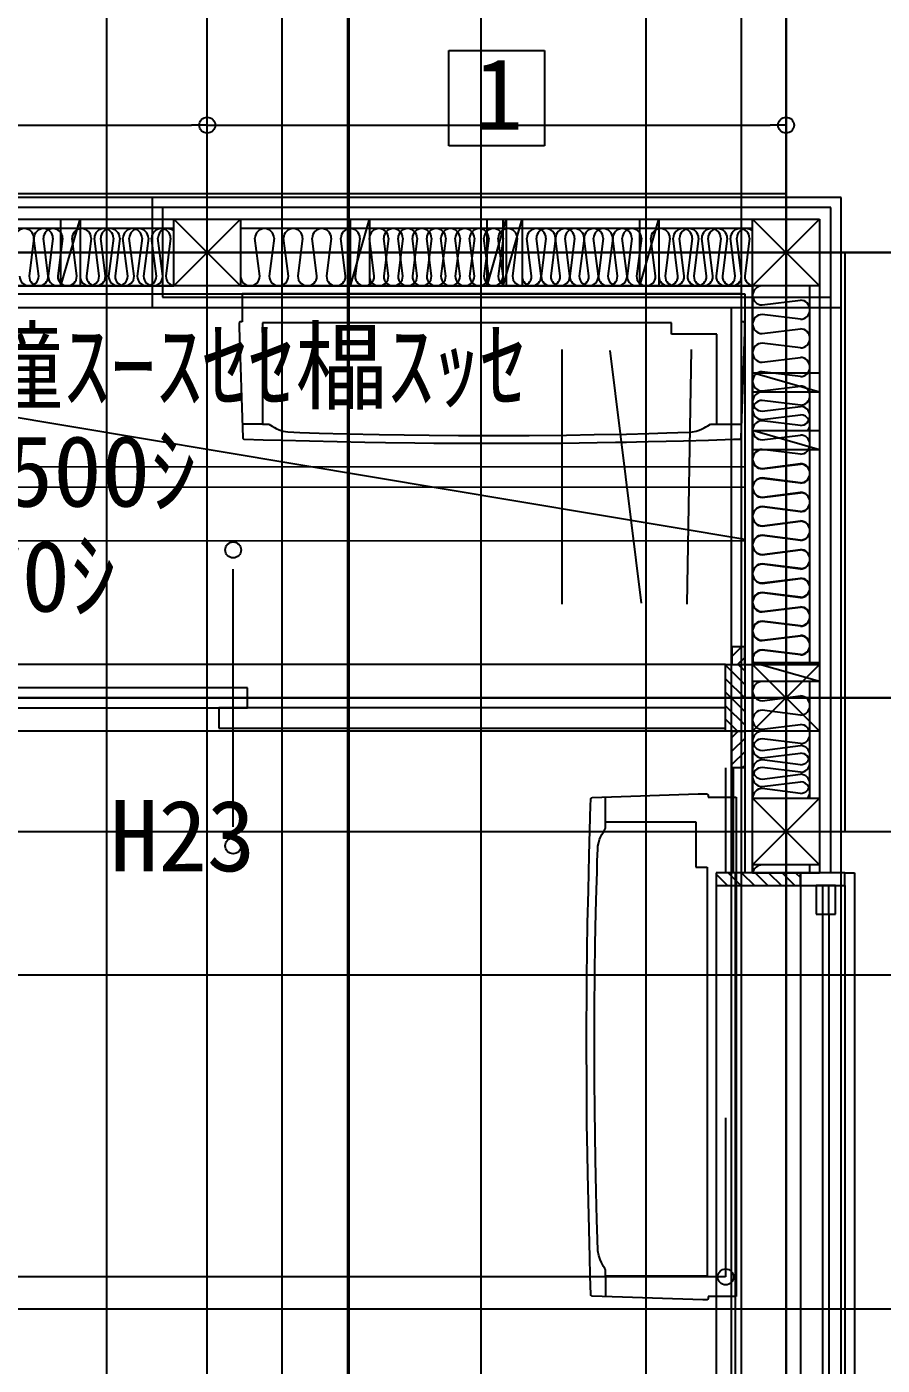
# Model space of a CAD drawing. Header units: metres. Extents: x 10908 to 27249, y 7268 to 22901.
# Drawn here: x 21531 to 22876, y 19181 to 21285 of the extents above; entities that cross this region are included whole.
import ezdxf

# ---------------------------------------------------------------- set-up
doc = ezdxf.new("R2010")
doc.units = ezdxf.units.M

msp = doc.modelspace()

# ---------------------------------------------------------------- linework, layer by layer
at = {"layer": '繝上Φ繧ｬ繝ｼ繝代う繝_2F'}
for p, q in [((20355.4, 20865), (22659.7, 20479.6)), ((22372.2, 20777.3), (22372.4, 20377.3)), ((22447.9, 20775.9), (22496.8, 20378.9)), ((22575.7, 20777.4), (22568.9, 20377.4)), ((20299.7, 20592.4), (22659.7, 20593.5)), ((20299.7, 20560.4), (22659.7, 20561.5)), ((20299.7, 20476.4), (22659.7, 20477.5))]:
    msp.add_line(p, q, dxfattribs=at)
at = {"layer": '繝繝ｼ繧ｿ 001_1F'}
for p, q in [((22036, 7507.5), (22036, 22072.5)), ((22724.7, 7507.5), (22724.7, 22072.5)), ((20259.7, 21130), (21789.7, 21130)), ((20259.7, 21130), (21789.7, 21130)), ((21814.7, 21130), (21789.7, 21130)), ((21814.7, 21130), (21789.7, 21130)), ((21814.7, 20880), (21814.7, 21130)), ((21814.7, 21130), (21814.7, 21130)), ((21814.7, 21130), (21839.7, 21130)), ((21814.7, 21130), (21839.7, 21130)), ((21814.7, 20880), (21814.7, 21130)), ((21814.7, 21130), (21814.7, 21130)), ((21839.7, 21130), (22699.7, 21130)), ((21839.7, 21130), (22699.7, 21130)), ((22724.7, 21130), (22699.7, 21130)), ((22724.7, 21130), (22699.7, 21130)), ((22724.7, 20880), (22724.7, 21130)), ((22724.7, 21130), (22724.7, 21130)), ((22724.7, 20880), (22724.7, 21130)), ((22724.7, 21130), (22724.7, 21130)), ((26367.5, 20930), (11375, 20930)), ((21814.7, 20880), (21814.7, 20880)), ((21814.7, 20880), (21814.7, 20880)), ((21814.7, 20880), (21814.7, 20880)), ((21814.7, 20880), (21814.7, 20880)), ((22724.7, 20880), (22724.7, 20880)), ((22724.7, 20880), (22724.7, 20880))]:
    msp.add_line(p, q, dxfattribs=at)
for centre in [(21814.7, 21130), (21814.7, 21130), (21814.7, 21130), (21814.7, 21130), (22724.7, 21130), (22724.7, 21130)]:
    msp.add_circle(centre, 12.5, dxfattribs=at)
at = {"layer": '繝繝ｼ繧ｿ 001_2F'}
for p, q in [((22724.7, 22901.4), (22724.7, 10436.9)), ((20259.7, 21130), (21789.7, 21130)), ((21814.7, 21130), (21789.7, 21130)), ((21814.7, 21130), (21839.7, 21130)), ((21814.7, 20880), (21814.7, 21130)), ((21814.7, 21130), (21814.7, 21130)), ((21839.7, 21130), (22699.7, 21130)), ((22724.7, 21130), (22699.7, 21130)), ((22724.7, 20880), (22724.7, 21130)), ((22724.7, 21130), (22724.7, 21130)), ((26367.5, 20930), (11375, 20930)), ((21814.7, 20880), (21814.7, 20880)), ((21814.7, 20880), (21814.7, 20880)), ((22724.7, 20880), (22724.7, 20880)), ((26390, 20230), (11375, 20230))]:
    msp.add_line(p, q, dxfattribs=at)
for centre in [(21814.7, 21130), (21814.7, 21130), (22724.7, 21130)]:
    msp.add_circle(centre, 12.5, dxfattribs=at)
at = {"layer": '繝繝ｼ繧ｿ 001_R'}
for p, q in [((22724.7, 22067.5), (22724.7, 15697.5)), ((25588.6, 20930), (13902, 20930)), ((15924.7, 20930), (22724.7, 20930)), ((22724.7, 20930), (22724.7, 17085.6))]:
    msp.add_line(p, q, dxfattribs=at)
at = {"layer": '繧ｫ繧ｿ繝ｭ繧ｰ驛ｨ蜩(髮ｻ蛹冶｣ｽ蜩)_2F'}
for p, q in [((22417.5, 20061.6), (22417.8, 20069.7)), ((22417.8, 20069.7), (22417.9, 20071.5)), ((22417.9, 20071.8), (22418, 20072)), ((22417.9, 20071.5), (22417.9, 20071.8)), ((22418, 20072), (22418.1, 20072.2)), ((22418.1, 20072.2), (22418.2, 20072.5)), ((22418.2, 20072.5), (22418.5, 20072.8)), ((22418.5, 20072.8), (22418.8, 20073)), ((22418.8, 20073), (22419.1, 20073.1)), ((22419.1, 20073.1), (22419.5, 20073.2)), ((22419.5, 20073.2), (22419.8, 20073.3)), ((22419.8, 20073.3), (22586.6, 20079)), ((22441.1, 20035.2), (22441.1, 20074)), ((22586.6, 20079), (22587.6, 20079.1)), ((22587.6, 20079.1), (22600, 20079.1)), ((22600, 20079.1), (22600.3, 20079)), ((22600.3, 20079), (22600.7, 20079)), ((22600.7, 20079), (22600.9, 20078.9)), ((22600.9, 20078.9), (22601.3, 20078.6)), ((22601.3, 20078.6), (22601.6, 20078.4)), ((22601.6, 20078.4), (22601.9, 20078)), ((22601.9, 20078), (22602.1, 20077.5)), ((22602.1, 20077.5), (22602.1, 20077.1)), ((22602.1, 20077.1), (22602.1, 20074.1)), ((22602.1, 20074.1), (22646.1, 20074.1)), ((22646.1, 20074.1), (22646.1, 19289.1)), ((22416.3, 20021.9), (22417.5, 20061.6)), ((22438.6, 20020.9), (22441.1, 20025.1)), ((22441.1, 20025.1), (22441.1, 20035.2)), ((22441.1, 20035.2), (22582.7, 20035.2)), ((22582.7, 20035.2), (22582.7, 19963.9)), ((22415.3, 19982.9), (22416.3, 20021.9)), ((22430.2, 20003), (22431.6, 20007.5)), ((22431.6, 20007.5), (22433.2, 20011.3)), ((22433.2, 20011.3), (22435.3, 20015.2)), ((22435.3, 20015.2), (22437, 20018.2)), ((22437, 20018.2), (22438.6, 20020.9)), ((22414.6, 19955.7), (22415.3, 19982.9)), ((22428, 19973.9), (22428.6, 19992.2)), ((22428.6, 19992.2), (22429, 19996.8)), ((22429, 19996.8), (22430.2, 20003)), ((22427.5, 19956.6), (22428, 19973.9)), ((22582.7, 19963.9), (22600.6, 19963.9)), ((22600.6, 19963.9), (22600.6, 19321.1)), ((22413.9, 19927.5), (22414.6, 19955.7)), ((22426.7, 19928.2), (22427.5, 19956.6)), ((22413.5, 19908.8), (22413.9, 19927.5)), ((22425.8, 19893.4), (22426.7, 19928.2)), ((22413.2, 19893.3), (22413.5, 19908.8)), ((22412.8, 19876.1), (22413.2, 19893.3)), ((22424.8, 19842.4), (22425.8, 19893.4)), ((22411.6, 19790.1), (22412.8, 19876.1)), ((22424.1, 19798.6), (22424.8, 19842.4)), ((22423.6, 19740), (22424.1, 19798.6)), ((22411.4, 19758.6), (22411.6, 19790.1)), ((22411.2, 19716.6), (22411.4, 19758.6)), ((22423.5, 19687), (22423.6, 19740)), ((22411.5, 19590.3), (22411.2, 19716.6)), ((22423.5, 19628.9), (22423.5, 19687)), ((22423.9, 19582.7), (22423.5, 19628.9)), ((22411.7, 19560.4), (22411.5, 19590.3)), ((22425, 19504.5), (22423.9, 19582.7)), ((22412.3, 19514.1), (22411.7, 19560.4)), ((22412.9, 19482.1), (22412.3, 19514.1)), ((22426.1, 19453.5), (22425, 19504.5)), ((22416.1, 19351.1), (22412.9, 19482.1)), ((22427.4, 19410), (22426.1, 19453.5)), ((22428.3, 19379.4), (22427.4, 19410)), ((22429, 19361), (22428.3, 19379.4)), ((22430.3, 19353.5), (22429, 19361)), ((22432.2, 19347.3), (22430.3, 19353.5)), ((22416.9, 19322), (22416.1, 19351.1)), ((22434.4, 19342.7), (22432.2, 19347.3)), ((22436, 19339.7), (22434.4, 19342.7)), ((22437.9, 19336.3), (22436, 19339.7)), ((22439.7, 19333.4), (22437.9, 19336.3)), ((22441.1, 19331.1), (22439.7, 19333.4)), ((22441.1, 19321.1), (22441.1, 19331.1)), ((22417.8, 19292), (22416.9, 19322)), ((22441.1, 19321.1), (22441.1, 19289.2)), ((22600.6, 19321.1), (22441.1, 19321.1)), ((22417.9, 19291.4), (22417.8, 19292)), ((22418, 19291), (22417.9, 19291.4)), ((22418.2, 19290.7), (22418, 19291)), ((22418.4, 19290.4), (22418.2, 19290.7)), ((22418.5, 19290.4), (22418.4, 19290.4)), ((22419, 19290.1), (22418.5, 19290.4)), ((22419.2, 19290), (22419, 19290.1)), ((22419.5, 19289.9), (22419.2, 19290)), ((22419.7, 19289.9), (22419.5, 19289.9)), ((22593.8, 19284.1), (22419.7, 19289.9)), ((22602.2, 19289.1), (22602.1, 19286.2)), ((22646.1, 19289.1), (22602.2, 19289.1)), ((22598, 19284.1), (22593.8, 19284.1)), ((22600.4, 19284.1), (22598, 19284.1)), ((22601, 19284.2), (22600.4, 19284.1)), ((22601.4, 19284.5), (22601, 19284.2)), ((22601.6, 19284.7), (22601.4, 19284.5)), ((22601.8, 19285), (22601.6, 19284.7)), ((22602.1, 19285.5), (22601.8, 19285)), ((22602.1, 19286.2), (22602.1, 19285.8)), ((22602.1, 19285.8), (22602.1, 19285.5))]:
    msp.add_line(p, q, dxfattribs=at)
at = {"layer": '繧ｫ繧ｿ繝ｭ繧ｰ驛ｨ蜩(髮ｻ蛹冶｣ｽ蜩)_R'}
for p, q in [((21869.7, 20865), (21869.7, 20821.1)), ((22654.7, 20865), (21869.7, 20865)), ((22654.7, 20821), (22654.7, 20865)), ((21864.9, 20819.9), (21864.7, 20819.3)), ((21864.7, 20819.3), (21864.7, 20816.9)), ((21864.7, 20816.9), (21864.7, 20812.7)), ((21864.7, 20812.7), (21870.5, 20638.6)), ((21865.2, 20820.3), (21864.9, 20819.9)), ((21865.4, 20820.5), (21865.2, 20820.3)), ((21865.7, 20820.7), (21865.4, 20820.5)), ((21866.1, 20821), (21865.7, 20820.7)), ((21866.4, 20821), (21866.1, 20821)), ((21866.8, 20821), (21866.4, 20821)), ((21869.7, 20821.1), (21866.8, 20821)), ((21901.7, 20819.4), (21901.7, 20660)), ((22544.6, 20819.4), (21901.7, 20819.4)), ((22544.6, 20801.5), (22544.6, 20819.4)), ((22653.9, 20638.7), (22659.7, 20805.5)), ((22657.7, 20821), (22654.7, 20821)), ((22658.2, 20821), (22657.7, 20821)), ((22658.7, 20820.7), (22658.2, 20821)), ((22659, 20820.5), (22658.7, 20820.7)), ((22659.3, 20820.2), (22659, 20820.5)), ((22659.5, 20819.8), (22659.3, 20820.2)), ((22659.6, 20819.6), (22659.5, 20819.8)), ((22659.7, 20819.2), (22659.6, 20819.6)), ((22659.7, 20818.9), (22659.7, 20819.2)), ((22659.7, 20806.5), (22659.7, 20818.9)), ((22659.7, 20805.5), (22659.7, 20806.5)), ((22615.9, 20801.5), (22544.6, 20801.5)), ((22615.9, 20660), (22615.9, 20801.5)), ((21901.7, 20660), (21869.8, 20660)), ((21901.7, 20660), (21911.7, 20660)), ((21911.7, 20660), (21914, 20658.6)), ((21914, 20658.6), (21916.9, 20656.8)), ((21916.9, 20656.8), (21920.3, 20654.9)), ((22595.8, 20654.2), (22598.8, 20655.9)), ((22598.8, 20655.9), (22601.5, 20657.5)), ((22601.5, 20657.5), (22605.7, 20660)), ((22605.7, 20660), (22615.9, 20660)), ((22615.9, 20660), (22654.6, 20660)), ((21870.5, 20638.6), (21870.5, 20638.4)), ((21870.5, 20638.4), (21870.6, 20638.1)), ((21870.6, 20638.1), (21870.7, 20637.9)), ((21870.7, 20637.9), (21871, 20637.4)), ((21871, 20637.4), (21871.1, 20637.3)), ((21871.1, 20637.3), (21871.3, 20637.1)), ((21871.3, 20637.1), (21871.7, 20636.9)), ((21871.7, 20636.9), (21872.1, 20636.8)), ((21872.1, 20636.8), (21872.7, 20636.7)), ((21872.7, 20636.7), (21902.6, 20635.8)), ((21902.6, 20635.8), (21931.8, 20635)), ((21920.3, 20654.9), (21923.3, 20653.3)), ((21923.3, 20653.3), (21927.9, 20651.1)), ((21927.9, 20651.1), (21934.1, 20649.2)), ((21931.8, 20635), (22062.7, 20631.8)), ((21934.1, 20649.2), (21941.6, 20647.9)), ((21941.6, 20647.9), (21960.1, 20647.2)), ((21960.1, 20647.2), (21990.7, 20646.2)), ((21990.7, 20646.2), (22034.2, 20645)), ((22034.2, 20645), (22085.1, 20643.9)), ((22085.1, 20643.9), (22163.4, 20642.8)), ((22163.4, 20642.8), (22209.6, 20642.4)), ((22209.6, 20642.4), (22267.6, 20642.4)), ((22267.6, 20642.4), (22320.7, 20642.5)), ((22320.7, 20642.5), (22379.3, 20643)), ((22379.3, 20643), (22423, 20643.7)), ((22423, 20643.7), (22474.1, 20644.7)), ((22474.1, 20644.7), (22508.9, 20645.6)), ((22508.9, 20645.6), (22537.3, 20646.4)), ((22537.3, 20646.4), (22554.6, 20646.9)), ((22554.6, 20646.9), (22572.9, 20647.5)), ((22563.5, 20634.2), (22602.6, 20635.2)), ((22572.9, 20647.5), (22577.4, 20647.9)), ((22577.4, 20647.9), (22583.6, 20649.1)), ((22583.6, 20649.1), (22588.1, 20650.5)), ((22588.1, 20650.5), (22591.9, 20652.1)), ((22591.9, 20652.1), (22595.8, 20654.2)), ((22602.6, 20635.2), (22642.3, 20636.4)), ((22642.3, 20636.4), (22650.3, 20636.7)), ((22650.3, 20636.7), (22652.1, 20636.7)), ((22652.1, 20636.7), (22652.4, 20636.8)), ((22652.4, 20636.8), (22652.6, 20636.9)), ((22652.6, 20636.9), (22652.8, 20637)), ((22652.8, 20637), (22653.1, 20637.1)), ((22653.1, 20637.1), (22653.4, 20637.4)), ((22653.4, 20637.4), (22653.6, 20637.7)), ((22653.6, 20637.7), (22653.8, 20638)), ((22653.8, 20638), (22653.9, 20638.4)), ((22653.9, 20638.4), (22653.9, 20638.7)), ((22062.7, 20631.8), (22094.8, 20631.2)), ((22094.8, 20631.2), (22141, 20630.6)), ((22141, 20630.6), (22170.9, 20630.4)), ((22170.9, 20630.4), (22297.2, 20630.1)), ((22297.2, 20630.1), (22339.2, 20630.3)), ((22339.2, 20630.3), (22370.7, 20630.5)), ((22370.7, 20630.5), (22456.8, 20631.7)), ((22456.8, 20631.7), (22474, 20632.1)), ((22474, 20632.1), (22489.4, 20632.4)), ((22489.4, 20632.4), (22508.1, 20632.8)), ((22508.1, 20632.8), (22536.3, 20633.5)), ((22536.3, 20633.5), (22563.5, 20634.2))]:
    msp.add_line(p, q, dxfattribs=at)
at = {"layer": '蜀螢∽ｻ穂ｸ_2F'}
for p, q in [((20299.7, 20865), (22659.7, 20865)), ((22659.7, 20865), (22659.7, 20310)), ((22629.7, 20120), (22629.7, 19955)), ((22642.2, 19955), (22642.2, 20120))]:
    msp.add_line(p, q, dxfattribs=at)
at = {"layer": '蜀螢∽ｻ穂ｸ_R'}
for p, q in [((20299.7, 20865), (22659.7, 20865)), ((22659.7, 20865), (22659.7, 19955))]:
    msp.add_line(p, q, dxfattribs=at)
at = {"layer": '螟門｣∽ｻ穂ｸ_1F'}
for p, q in [((22811.2, 21016.5), (21728.2, 21016.5)), ((21728.2, 21016.5), (21728.2, 20843.5)), ((22811.2, 20843.5), (22811.2, 21016.5)), ((22795.2, 21000.5), (21744.2, 21000.5)), ((21744.2, 21000.5), (21744.2, 20859.5)), ((22795.2, 20859.5), (22795.2, 21000.5)), ((21744.2, 20859.5), (22795.2, 20859.5)), ((21728.2, 20843.5), (22811.2, 20843.5))]:
    msp.add_line(p, q, dxfattribs=at)
at = {"layer": '螟門｣∽ｻ穂ｸ_2F'}
for p, q in [((22811.2, 21016.5), (19189.7, 21016.5)), ((22811.2, 19955), (22811.2, 21016.5)), ((22795.2, 21000.5), (19189.7, 21000.5)), ((22795.2, 19955), (22795.2, 21000.5))]:
    msp.add_line(p, q, dxfattribs=at)
at = {"layer": '螟門｣∽ｻ穂ｸ_R'}
for p, q in [((22811.2, 21016.5), (20148.2, 21016.5)), ((22811.2, 19955), (22811.2, 21016.5)), ((22795.2, 21000.5), (20164.2, 21000.5)), ((22795.2, 19955), (22795.2, 21000.5))]:
    msp.add_line(p, q, dxfattribs=at)
at = {"layer": '螢_1F'}
for p, q in [((21728.2, 21016.5), (20321.2, 21016.5)), ((21867.2, 20982.5), (22672.2, 20982.5)), ((22254.7, 20877.5), (22254.7, 20982.5)), ((22254.7, 20982.5), (22284.7, 20982.5)), ((22254.7, 20877.5), (22284.7, 20982.5)), ((22284.7, 20982.5), (22284.7, 20877.5)), ((22672.2, 20877.5), (21867.2, 20877.5)), ((22284.7, 20877.5), (22254.7, 20877.5)), ((20321.2, 20843.5), (21728.2, 20843.5)), ((22638.2, 20843.5), (22638.2, 17916.5)), ((22811.2, 17083.9), (22811.2, 20843.5))]:
    msp.add_line(p, q, dxfattribs=at)
at = {"layer": '螢_2F'}
for p, q in [((20287.2, 20982.5), (21762.2, 20982.5)), ((21867.2, 20982.5), (22672.2, 20982.5)), ((22279.7, 20877.5), (22279.7, 20982.5)), ((22279.7, 20982.5), (22309.7, 20982.5)), ((22279.7, 20877.5), (22309.7, 20982.5)), ((22309.7, 20982.5), (22309.7, 20877.5)), ((21762.2, 20877.5), (20287.2, 20877.5)), ((22672.2, 20877.5), (21867.2, 20877.5)), ((22309.7, 20877.5), (22279.7, 20877.5)), ((22672.2, 20282.5), (22672.2, 20877.5)), ((22777.2, 20877.5), (22777.2, 20282.5)), ((22672.2, 20620), (22672.2, 20650)), ((22672.2, 20650), (22777.2, 20650)), ((22777.2, 20620), (22672.2, 20650)), ((22777.2, 20650), (22777.2, 20620)), ((22777.2, 20620), (22672.2, 20620)), ((22659.7, 20282.5), (22659.7, 20177.5)), ((22659.7, 20282.5), (22672.2, 20282.5)), ((22672.2, 20177.5), (22659.7, 20177.5)), ((22672.2, 20072.5), (22672.2, 20177.5)), ((22777.2, 20177.5), (22777.2, 20072.5)), ((22672.2, 19955), (22672.2, 19967.5)), ((22777.2, 19967.5), (22777.2, 19955)), ((22672.2, 19955), (22777.2, 19955))]:
    msp.add_line(p, q, dxfattribs=at)
at = {"layer": '螢_R'}
for p, q in [((20287.2, 20982.5), (21762.2, 20982.5)), ((21584.7, 20877.5), (21584.7, 20982.5)), ((21584.7, 20982.5), (21614.7, 20982.5)), ((21584.7, 20877.5), (21614.7, 20982.5)), ((21614.7, 20982.5), (21614.7, 20877.5)), ((21867.2, 20982.5), (22672.2, 20982.5)), ((22039.7, 20877.5), (22039.7, 20982.5)), ((22039.7, 20982.5), (22069.7, 20982.5)), ((22039.7, 20877.5), (22069.7, 20982.5)), ((22069.7, 20982.5), (22069.7, 20877.5)), ((22494.7, 20877.5), (22494.7, 20982.5)), ((22494.7, 20982.5), (22524.7, 20982.5)), ((22494.7, 20877.5), (22524.7, 20982.5)), ((22524.7, 20982.5), (22524.7, 20877.5)), ((21762.2, 20877.5), (20287.2, 20877.5)), ((21614.7, 20877.5), (21584.7, 20877.5)), ((22672.2, 20877.5), (21867.2, 20877.5)), ((22069.7, 20877.5), (22039.7, 20877.5)), ((22524.7, 20877.5), (22494.7, 20877.5)), ((22672.2, 20072.5), (22672.2, 20877.5)), ((22777.2, 20877.5), (22777.2, 20072.5)), ((22672.2, 20710.6), (22672.2, 20740.6)), ((22672.2, 20740.6), (22777.2, 20740.6)), ((22777.2, 20710.6), (22672.2, 20740.6)), ((22777.2, 20740.6), (22777.2, 20710.6)), ((22777.2, 20710.6), (22672.2, 20710.6)), ((22672.2, 20255.6), (22672.2, 20285.6)), ((22672.2, 20285.6), (22777.2, 20285.6)), ((22777.2, 20255.6), (22672.2, 20285.6)), ((22777.2, 20285.6), (22777.2, 20255.6)), ((22777.2, 20255.6), (22672.2, 20255.6)), ((22672.2, 19955), (22672.2, 19967.5)), ((22777.2, 19967.5), (22777.2, 19955)), ((22672.2, 19955), (22777.2, 19955))]:
    msp.add_line(p, q, dxfattribs=at)
at = {"layer": '蟒ｺ蜈ｷ(譛ｨ陬ｽ謌ｸ)_2F'}
for p, q in [((21855.5, 20027.5), (21855.5, 20432.5)), ((22639.7, 20310), (22639.7, 20282.5)), ((22659.7, 20310), (22639.7, 20310)), ((22654.8, 20310), (22639.7, 20294.9)), ((22659.7, 20282.5), (22659.7, 20310)), ((22629.7, 20282.5), (20329.7, 20282.5)), ((22629.7, 20177.5), (22629.7, 20282.5)), ((22629.7, 20282.5), (22659.7, 20282.5)), ((22629.7, 20281.2), (22659.7, 20251.2)), ((22639.7, 20282.5), (22659.7, 20282.5)), ((22659.7, 20293.6), (22648.6, 20282.5)), ((22649.6, 20282.5), (22659.7, 20272.4)), ((22659.7, 20282.5), (22659.7, 20177.5)), ((22629.7, 20260), (22659.7, 20230)), ((21878, 20245.8), (21081.4, 20245.8)), ((21878, 20214.2), (21878, 20245.8)), ((22629.7, 20238.8), (22659.7, 20208.8)), ((21081.4, 20214.2), (21878, 20214.2)), ((22629.7, 20214.2), (21833, 20214.2)), ((21833, 20214.2), (21833, 20182.5)), ((22629.7, 20217.6), (22659.7, 20187.6)), ((22629.7, 20182.5), (22629.7, 20214.2)), ((22629.7, 20196.4), (22648.6, 20177.5)), ((22629.7, 20177.5), (20329.7, 20177.5)), ((21833, 20182.5), (22629.7, 20182.5)), ((22659.7, 20177.5), (22629.7, 20177.5)), ((22639.7, 20120), (22639.7, 20177.5)), ((22639.7, 20177.5), (22659.7, 20177.5)), ((22649.6, 20177.5), (22639.7, 20167.6)), ((22659.7, 20177.5), (22659.7, 20120)), ((22659.7, 20166.4), (22639.7, 20146.4)), ((22659.7, 20145.2), (22639.7, 20125.2)), ((22659.7, 20120), (22639.7, 20120)), ((22659.7, 20123.9), (22655.8, 20120)), ((22629.7, 19570), (22629.7, 19320)), ((22629.7, 19570), (22629.7, 19570)), ((22604.7, 19320), (20354.7, 19320)), ((22629.7, 19320), (22604.7, 19320))]:
    msp.add_line(p, q, dxfattribs=at)
for centre in [(21855.5, 20462.5), (21855.5, 19997.5), (22629.7, 19320)]:
    msp.add_circle(centre, 12.5, dxfattribs=at)
at = {"layer": '蟒ｺ蜈ｷ(驥大ｱ樒ｪ)_2F'}
for p, q in [((22747.2, 19955), (22614.7, 19955)), ((22614.7, 19955), (22614.7, 19935)), ((22614.7, 19952.8), (22632.5, 19935)), ((22633.7, 19955), (22653.7, 19935)), ((22654.9, 19955), (22674.9, 19935)), ((22676.1, 19955), (22696.1, 19935)), ((22697.3, 19955), (22717.3, 19935)), ((22718.6, 19955), (22738.6, 19935)), ((22739.8, 19955), (22747.2, 19947.6)), ((22747.2, 19955), (22747.2, 19935)), ((22817.2, 19955), (22747.2, 19955)), ((22747.2, 19935), (22747.2, 19955)), ((22817.2, 19935), (22817.2, 19955)), ((22817.2, 19955), (22832.2, 19955)), ((22832.2, 19955), (22832.2, 18265)), ((22614.7, 19935), (22747.2, 19935)), ((22614.7, 19935), (22614.7, 18285)), ((22747.2, 19935), (22817.2, 19935)), ((22747.2, 19935), (22747.2, 18285)), ((22782.2, 19935), (22782.2, 19890)), ((22802.2, 19935), (22782.2, 19935)), ((22802.2, 19890), (22802.2, 19935)), ((22817.2, 19935), (22817.2, 18285)), ((22782.2, 19890), (22802.2, 19890)), ((22792.2, 19890), (22792.2, 19132.5))]:
    msp.add_line(p, q, dxfattribs=at)
at = {"layer": '蟒ｺ蜈ｷ(驥大ｱ樒ｪ)_R'}
for p, q in [((22747.2, 19955), (22644.7, 19955)), ((22644.7, 19955), (22644.7, 19935)), ((22644.7, 19944), (22653.7, 19935)), ((22654.9, 19955), (22674.9, 19935)), ((22676.1, 19955), (22696.1, 19935)), ((22697.3, 19955), (22717.3, 19935)), ((22718.6, 19955), (22738.6, 19935)), ((22739.8, 19955), (22747.2, 19947.6)), ((22747.2, 19955), (22747.2, 19935)), ((22817.2, 19955), (22747.2, 19955)), ((22747.2, 19935), (22747.2, 19955)), ((22817.2, 19935), (22817.2, 19955)), ((22817.2, 19955), (22832.2, 19955)), ((22832.2, 19955), (22832.2, 18265)), ((22644.7, 19935), (22747.2, 19935)), ((22644.7, 19935), (22644.7, 18285)), ((22747.2, 19935), (22817.2, 19935)), ((22747.2, 19935), (22747.2, 18285)), ((22772.2, 19935), (22772.2, 19890)), ((22792.2, 19935), (22772.2, 19935)), ((22792.2, 19890), (22792.2, 19935)), ((22817.2, 19935), (22817.2, 18285)), ((22772.2, 19890), (22792.2, 19890)), ((22782.2, 19890), (22782.2, 18330))]:
    msp.add_line(p, q, dxfattribs=at)
at = {"layer": '譁ｭ辭ｱ譚_2F'}
for p, q in [((21762.2, 20967.5), (21399.7, 20967.5)), ((21542.2, 20952.5), (21534.7, 20892.5)), ((21564.7, 20892.5), (21557.2, 20952.5)), ((21587.2, 20952.5), (21579.7, 20892.5)), ((21609.7, 20892.5), (21602.2, 20952.5)), ((21632.2, 20952.5), (21624.7, 20892.5)), ((21654.7, 20892.5), (21647.2, 20952.5)), ((21677.2, 20952.5), (21669.7, 20892.5)), ((21699.7, 20892.5), (21692.2, 20952.5)), ((21722.2, 20952.5), (21714.7, 20892.5)), ((21744.7, 20892.5), (21737.2, 20952.5)), ((21762.2, 20877.5), (21762.2, 20967.5)), ((22279.7, 20967.5), (21867.2, 20967.5)), ((21867.2, 20967.5), (21867.2, 20877.5)), ((21897.2, 20892.5), (21889.7, 20952.5)), ((21919.7, 20952.5), (21912.2, 20892.5)), ((21942.2, 20892.5), (21934.7, 20952.5)), ((21964.7, 20952.5), (21957.2, 20892.5)), ((21987.2, 20892.5), (21979.7, 20952.5)), ((22009.7, 20952.5), (22002.2, 20892.5)), ((22032.2, 20892.5), (22024.7, 20952.5)), ((22054.7, 20952.5), (22047.2, 20892.5)), ((22077.2, 20892.5), (22069.7, 20952.5)), ((22099.7, 20952.5), (22092.2, 20892.5)), ((22122.2, 20892.5), (22114.7, 20952.5)), ((22144.7, 20952.5), (22137.2, 20892.5)), ((22167.2, 20892.5), (22159.7, 20952.5)), ((22189.7, 20952.5), (22182.2, 20892.5)), ((22212.2, 20892.5), (22204.7, 20952.5)), ((22234.7, 20952.5), (22227.2, 20892.5)), ((22257.2, 20892.5), (22249.7, 20952.5)), ((22279.7, 20952.5), (22272.2, 20892.5)), ((22279.7, 20877.5), (22279.7, 20967.5)), ((22672.2, 20967.5), (22309.7, 20967.5)), ((22309.7, 20967.5), (22309.7, 20877.5)), ((22339.7, 20892.5), (22332.2, 20952.5)), ((22362.2, 20952.5), (22354.7, 20892.5)), ((22384.7, 20892.5), (22377.2, 20952.5)), ((22407.2, 20952.5), (22399.7, 20892.5)), ((22429.7, 20892.5), (22422.2, 20952.5)), ((22452.2, 20952.5), (22444.7, 20892.5)), ((22474.7, 20892.5), (22467.2, 20952.5)), ((22497.2, 20952.5), (22489.7, 20892.5)), ((22519.7, 20892.5), (22512.2, 20952.5)), ((22542.2, 20952.5), (22534.7, 20892.5)), ((22564.7, 20892.5), (22557.2, 20952.5)), ((22587.2, 20952.5), (22579.7, 20892.5)), ((22609.7, 20892.5), (22602.2, 20952.5)), ((22632.2, 20952.5), (22624.7, 20892.5)), ((22654.7, 20892.5), (22647.2, 20952.5)), ((22672.2, 20877.5), (22672.2, 20967.5)), ((21399.7, 20877.5), (21762.2, 20877.5)), ((21867.2, 20877.5), (22279.7, 20877.5)), ((22309.7, 20877.5), (22672.2, 20877.5)), ((22672.2, 20877.5), (22672.2, 20650)), ((22762.2, 20877.5), (22672.2, 20877.5)), ((22762.2, 20650), (22762.2, 20877.5)), ((22687.2, 20847.5), (22747.2, 20855)), ((22747.2, 20825), (22687.2, 20832.5)), ((22687.2, 20802.5), (22747.2, 20810)), ((22747.2, 20780), (22687.2, 20787.5)), ((22687.2, 20757.5), (22747.2, 20765)), ((22747.2, 20735), (22687.2, 20742.5)), ((22687.2, 20712.5), (22747.2, 20720)), ((22747.2, 20690), (22687.2, 20697.5)), ((22687.2, 20667.5), (22747.2, 20675)), ((22672.2, 20650), (22762.2, 20650)), ((22672.2, 20620), (22672.2, 20282.5)), ((22762.2, 20620), (22672.2, 20620)), ((22762.2, 20282.5), (22762.2, 20620)), ((22687.2, 20590), (22747.2, 20597.5)), ((22747.2, 20567.5), (22687.2, 20575)), ((22687.2, 20545), (22747.2, 20552.5)), ((22747.2, 20522.5), (22687.2, 20530)), ((22687.2, 20500), (22747.2, 20507.5)), ((22747.2, 20477.5), (22687.2, 20485)), ((22687.2, 20455), (22747.2, 20462.5)), ((22747.2, 20432.5), (22687.2, 20440)), ((22687.2, 20410), (22747.2, 20417.5)), ((22747.2, 20387.5), (22687.2, 20395)), ((22687.2, 20365), (22747.2, 20372.5)), ((22747.2, 20342.5), (22687.2, 20350)), ((22687.2, 20320), (22747.2, 20327.5)), ((22747.2, 20297.5), (22687.2, 20305)), ((22672.2, 20282.5), (22762.2, 20282.5)), ((22672.2, 20177.5), (22672.2, 20072.5)), ((22762.2, 20177.5), (22672.2, 20177.5)), ((22762.2, 20072.5), (22762.2, 20177.5)), ((22687.2, 20147.5), (22747.2, 20155)), ((22747.2, 20125), (22687.2, 20132.5)), ((22687.2, 20102.5), (22747.2, 20110)), ((22672.2, 20072.5), (22762.2, 20072.5)), ((22747.2, 20080), (22687.2, 20087.5)), ((22672.2, 19967.5), (22672.2, 19955)), ((22762.2, 19967.5), (22672.2, 19967.5)), ((22762.2, 19955), (22762.2, 19967.5)), ((22672.2, 19955), (22762.2, 19955))]:
    msp.add_line(p, q, dxfattribs=at)
for centre, start, end in [((21527.2, 20952.5), 0, 180), ((21572.2, 20952.5), 0, 180), ((21617.2, 20952.5), 0, 180), ((21662.2, 20952.5), 0, 180), ((21707.2, 20952.5), 0, 180), ((21752.2, 20952.5), 48.1897, -180), ((21904.7, 20952.5), 0, 180), ((21949.7, 20952.5), 0, 180), ((21994.7, 20952.5), 0, 180), ((22039.7, 20952.5), 0, 180), ((22084.7, 20952.5), 0, 180), ((22129.7, 20952.5), 0, 180), ((22174.7, 20952.5), 0, 180), ((22219.7, 20952.5), 0, 180), ((22264.7, 20952.5), 0, 180), ((22347.2, 20952.5), 0, 180), ((22392.2, 20952.5), 0, 180), ((22437.2, 20952.5), 0, 180), ((22482.2, 20952.5), 0, 180), ((22527.2, 20952.5), 0, 180), ((22572.2, 20952.5), 0, 180), ((22617.2, 20952.5), 0, 180), ((22662.2, 20952.5), 48.1897, -180), ((21549.7, 20892.5), 180, 0), ((21594.7, 20892.5), 180, 0), ((21639.7, 20892.5), 180, 0), ((21684.7, 20892.5), 180, 0), ((21729.7, 20892.5), 180, 0), ((21882.2, 20892.5), 180, 0), ((21927.2, 20892.5), 180, 0), ((21972.2, 20892.5), 180, 0), ((22017.2, 20892.5), 180, 0), ((22062.2, 20892.5), 180, 0), ((22107.2, 20892.5), 180, 0), ((22152.2, 20892.5), 180, 0), ((22197.2, 20892.5), 180, 0), ((22242.2, 20892.5), 180, 0), ((22287.2, 20892.5), 180, -120), ((22324.7, 20892.5), 180, 0), ((22369.7, 20892.5), 180, 0), ((22414.7, 20892.5), 180, 0), ((22459.7, 20892.5), 180, 0), ((22504.7, 20892.5), 180, 0), ((22549.7, 20892.5), 180, 0), ((22594.7, 20892.5), 180, 0), ((22639.7, 20892.5), 180, 0), ((22687.2, 20862.5), 90, -90), ((22747.2, 20840), -90, 90), ((22687.2, 20817.5), 90, -90), ((22747.2, 20795), -90, 90), ((22687.2, 20772.5), 90, -90), ((22747.2, 20750), -90, 90), ((22687.2, 20727.5), 90, -90), ((22747.2, 20705), -90, 90), ((22687.2, 20682.5), 90, -90), ((22747.2, 20660), -41.8103, 90), ((22687.2, 20605), 90, -90), ((22747.2, 20582.5), -90, 90), ((22687.2, 20560), 90, -90), ((22747.2, 20537.5), -90, 90), ((22687.2, 20515), 90, -90), ((22747.2, 20492.5), -90, 90), ((22687.2, 20470), 90, -90), ((22747.2, 20447.5), -90, 90), ((22687.2, 20425), 90, -90), ((22747.2, 20402.5), -90, 90), ((22687.2, 20380), 90, -90), ((22747.2, 20357.5), -90, 90), ((22687.2, 20335), 90, -90), ((22747.2, 20312.5), -90, 90), ((22687.2, 20290), 90, -150), ((22687.2, 20162.5), 90, -90), ((22747.2, 20140), -90, 90), ((22687.2, 20117.5), 90, -90), ((22747.2, 20095), -90, 90), ((22687.2, 20072.5), 90, 180), ((22687.2, 19952.5), 90, 170.4059)]:
    msp.add_arc(centre, 15, start, end, dxfattribs=at)
at = {"layer": '譁ｭ辭ｱ譚_R'}
for p, q in [((21584.7, 20967.5), (21159.7, 20967.5)), ((21549.7, 20892.5), (21542.2, 20952.5)), ((21572.2, 20952.5), (21564.7, 20892.5)), ((21584.7, 20877.5), (21584.7, 20967.5)), ((21762.2, 20967.5), (21614.7, 20967.5)), ((21614.7, 20967.5), (21614.7, 20877.5)), ((21644.7, 20892.5), (21637.2, 20952.5)), ((21667.2, 20952.5), (21659.7, 20892.5)), ((21689.7, 20892.5), (21682.2, 20952.5)), ((21712.2, 20952.5), (21704.7, 20892.5)), ((21734.7, 20892.5), (21727.2, 20952.5)), ((21757.2, 20952.5), (21749.7, 20892.5)), ((21762.2, 20877.5), (21762.2, 20967.5)), ((22039.7, 20967.5), (21867.2, 20967.5)), ((21867.2, 20967.5), (21867.2, 20877.5)), ((21897.2, 20892.5), (21889.7, 20952.5)), ((21919.7, 20952.5), (21912.2, 20892.5)), ((21942.2, 20892.5), (21934.7, 20952.5)), ((21964.7, 20952.5), (21957.2, 20892.5)), ((21987.2, 20892.5), (21979.7, 20952.5)), ((22009.7, 20952.5), (22002.2, 20892.5)), ((22032.2, 20892.5), (22024.7, 20952.5)), ((22039.7, 20877.5), (22039.7, 20967.5)), ((22494.7, 20967.5), (22069.7, 20967.5)), ((22069.7, 20967.5), (22069.7, 20877.5)), ((22099.7, 20892.5), (22092.2, 20952.5)), ((22122.2, 20952.5), (22114.7, 20892.5)), ((22144.7, 20892.5), (22137.2, 20952.5)), ((22167.2, 20952.5), (22159.7, 20892.5)), ((22189.7, 20892.5), (22182.2, 20952.5)), ((22212.2, 20952.5), (22204.7, 20892.5)), ((22234.7, 20892.5), (22227.2, 20952.5)), ((22257.2, 20952.5), (22249.7, 20892.5)), ((22279.7, 20892.5), (22272.2, 20952.5)), ((22302.2, 20952.5), (22294.7, 20892.5)), ((22324.7, 20892.5), (22317.2, 20952.5)), ((22347.2, 20952.5), (22339.7, 20892.5)), ((22369.7, 20892.5), (22362.2, 20952.5)), ((22392.2, 20952.5), (22384.7, 20892.5)), ((22414.7, 20892.5), (22407.2, 20952.5)), ((22437.2, 20952.5), (22429.7, 20892.5)), ((22459.7, 20892.5), (22452.2, 20952.5)), ((22482.2, 20952.5), (22474.7, 20892.5)), ((22494.7, 20877.5), (22494.7, 20967.5)), ((22672.2, 20967.5), (22524.7, 20967.5)), ((22524.7, 20967.5), (22524.7, 20877.5)), ((22554.7, 20892.5), (22547.2, 20952.5)), ((22577.2, 20952.5), (22569.7, 20892.5)), ((22599.7, 20892.5), (22592.2, 20952.5)), ((22622.2, 20952.5), (22614.7, 20892.5)), ((22644.7, 20892.5), (22637.2, 20952.5)), ((22667.2, 20952.5), (22659.7, 20892.5)), ((22672.2, 20877.5), (22672.2, 20967.5)), ((21159.7, 20877.5), (21584.7, 20877.5)), ((21614.7, 20877.5), (21762.2, 20877.5)), ((21867.2, 20877.5), (22039.7, 20877.5)), ((22069.7, 20877.5), (22494.7, 20877.5)), ((22524.7, 20877.5), (22672.2, 20877.5)), ((22672.2, 20877.5), (22672.2, 20740.6)), ((22762.2, 20877.5), (22672.2, 20877.5)), ((22762.2, 20740.6), (22762.2, 20877.5)), ((22687.2, 20847.5), (22747.2, 20855)), ((22747.2, 20825), (22687.2, 20832.5)), ((22687.2, 20802.5), (22747.2, 20810)), ((22747.2, 20780), (22687.2, 20787.5)), ((22687.2, 20757.5), (22747.2, 20765)), ((22672.2, 20740.6), (22762.2, 20740.6)), ((22672.2, 20710.6), (22672.2, 20285.6)), ((22762.2, 20710.6), (22672.2, 20710.6)), ((22762.2, 20285.6), (22762.2, 20710.6)), ((22687.2, 20680.6), (22747.2, 20688.1)), ((22747.2, 20658.1), (22687.2, 20665.6)), ((22687.2, 20635.6), (22747.2, 20643.1)), ((22747.2, 20613.1), (22687.2, 20620.6)), ((22687.2, 20590.6), (22747.2, 20598.1)), ((22747.2, 20568.1), (22687.2, 20575.6)), ((22687.2, 20545.6), (22747.2, 20553.1)), ((22747.2, 20523.1), (22687.2, 20530.6)), ((22687.2, 20500.6), (22747.2, 20508.1)), ((22747.2, 20478.1), (22687.2, 20485.6)), ((22687.2, 20455.6), (22747.2, 20463.1)), ((22747.2, 20433.1), (22687.2, 20440.6)), ((22687.2, 20410.6), (22747.2, 20418.1)), ((22747.2, 20388.1), (22687.2, 20395.6)), ((22687.2, 20365.6), (22747.2, 20373.1)), ((22747.2, 20343.1), (22687.2, 20350.6)), ((22687.2, 20320.6), (22747.2, 20328.1)), ((22747.2, 20298.1), (22687.2, 20305.6)), ((22672.2, 20285.6), (22762.2, 20285.6)), ((22672.2, 20255.6), (22672.2, 20072.5)), ((22762.2, 20255.6), (22672.2, 20255.6)), ((22762.2, 20072.5), (22762.2, 20255.6)), ((22687.2, 20225.6), (22747.2, 20233.1)), ((22747.2, 20203.1), (22687.2, 20210.6)), ((22687.2, 20180.6), (22747.2, 20188.1)), ((22747.2, 20158.1), (22687.2, 20165.6)), ((22687.2, 20135.6), (22747.2, 20143.1)), ((22747.2, 20113.1), (22687.2, 20120.6)), ((22687.2, 20090.6), (22747.2, 20098.1)), ((22672.2, 20072.5), (22762.2, 20072.5)), ((22672.2, 19967.5), (22672.2, 19955)), ((22762.2, 19967.5), (22672.2, 19967.5)), ((22762.2, 19955), (22762.2, 19967.5)), ((22672.2, 19955), (22762.2, 19955))]:
    msp.add_line(p, q, dxfattribs=at)
for centre, start, end in [((21557.2, 20952.5), 0, 180), ((21652.2, 20952.5), 0, 180), ((21697.2, 20952.5), 0, 180), ((21742.2, 20952.5), 0, 180), ((21904.7, 20952.5), 0, 180), ((21949.7, 20952.5), 0, 180), ((21994.7, 20952.5), 0, 180), ((22039.7, 20952.5), 90, 180), ((22107.2, 20952.5), 0, 180), ((22152.2, 20952.5), 0, 180), ((22197.2, 20952.5), 0, 180), ((22242.2, 20952.5), 0, 180), ((22287.2, 20952.5), 0, 180), ((22332.2, 20952.5), 0, 180), ((22377.2, 20952.5), 0, 180), ((22422.2, 20952.5), 0, 180), ((22467.2, 20952.5), 0, 180), ((22562.2, 20952.5), 0, 180), ((22607.2, 20952.5), 0, 180), ((22652.2, 20952.5), 0, 180), ((21534.7, 20892.5), 180, 0), ((21579.7, 20892.5), -180, -70.5288), ((21629.7, 20892.5), 180, 0), ((21674.7, 20892.5), 180, 0), ((21719.7, 20892.5), 180, 0), ((21764.7, 20892.5), 180, -99.5941), ((21882.2, 20892.5), 180, 0), ((21927.2, 20892.5), 180, 0), ((21972.2, 20892.5), 180, 0), ((22017.2, 20892.5), 180, 0), ((22084.7, 20892.5), 180, 0), ((22129.7, 20892.5), 180, 0), ((22174.7, 20892.5), 180, 0), ((22219.7, 20892.5), 180, 0), ((22264.7, 20892.5), 180, 0), ((22309.7, 20892.5), 180, 0), ((22354.7, 20892.5), 180, 0), ((22399.7, 20892.5), 180, 0), ((22444.7, 20892.5), 180, 0), ((22489.7, 20892.5), -180, -70.5288), ((22539.7, 20892.5), 180, 0), ((22584.7, 20892.5), 180, 0), ((22629.7, 20892.5), 180, 0), ((22674.7, 20892.5), 180, -99.5941), ((22687.2, 20862.5), 90, -90), ((22747.2, 20840), -90, 90), ((22687.2, 20817.5), 90, -90), ((22747.2, 20795), -90, 90), ((22687.2, 20772.5), 90, -90), ((22747.2, 20750), -39.023, 90), ((22687.2, 20695.6), 90, -90), ((22747.2, 20673.1), -90, 90), ((22687.2, 20650.6), 90, -90), ((22747.2, 20628.1), -90, 90), ((22687.2, 20605.6), 90, -90), ((22747.2, 20583.1), -90, 90), ((22687.2, 20560.6), 90, -90), ((22747.2, 20538.1), -90, 90), ((22687.2, 20515.6), 90, -90), ((22747.2, 20493.1), -90, 90), ((22687.2, 20470.6), 90, -90), ((22747.2, 20448.1), -90, 90), ((22687.2, 20425.6), 90, -90), ((22747.2, 20403.1), -90, 90), ((22687.2, 20380.6), 90, -90), ((22747.2, 20358.1), -90, 90), ((22687.2, 20335.6), 90, -90), ((22747.2, 20313.1), -90, 90), ((22687.2, 20290.6), 90, -160.5288), ((22687.2, 20240.6), 90, -90), ((22747.2, 20218.1), -90, 90), ((22687.2, 20195.6), 90, -90), ((22747.2, 20173.1), -90, 90), ((22687.2, 20150.6), 90, -90), ((22747.2, 20128.1), -90, 90), ((22687.2, 20105.6), 90, -90), ((22747.2, 20083.1), -44.7247, 90), ((22687.2, 19952.5), 90, 170.4059)]:
    msp.add_arc(centre, 15, start, end, dxfattribs=at)
at = {"layer": '譟ｱ_1F'}
for p, q in [((21762.2, 20877.5), (21762.2, 20982.5)), ((21762.2, 20982.5), (21867.2, 20982.5)), ((21867.2, 20877.5), (21762.2, 20982.5)), ((21762.2, 20877.5), (21867.2, 20982.5)), ((21867.2, 20982.5), (21867.2, 20877.5)), ((22672.2, 20877.5), (22672.2, 20982.5)), ((22672.2, 20982.5), (22777.2, 20982.5)), ((22777.2, 20877.5), (22672.2, 20982.5)), ((22672.2, 20877.5), (22777.2, 20982.5)), ((22777.2, 20982.5), (22777.2, 20877.5)), ((21867.2, 20877.5), (21762.2, 20877.5)), ((22777.2, 20877.5), (22672.2, 20877.5))]:
    msp.add_line(p, q, dxfattribs=at)
at = {"layer": '譟ｱ_2F'}
for p, q in [((21762.2, 20877.5), (21762.2, 20982.5)), ((21762.2, 20982.5), (21867.2, 20982.5)), ((21867.2, 20877.5), (21762.2, 20982.5)), ((21762.2, 20877.5), (21867.2, 20982.5)), ((21867.2, 20982.5), (21867.2, 20877.5)), ((22672.2, 20877.5), (22672.2, 20982.5)), ((22672.2, 20982.5), (22777.2, 20982.5)), ((22777.2, 20877.5), (22672.2, 20982.5)), ((22672.2, 20877.5), (22777.2, 20982.5)), ((22777.2, 20982.5), (22777.2, 20877.5)), ((21867.2, 20877.5), (21762.2, 20877.5)), ((22777.2, 20877.5), (22672.2, 20877.5)), ((22672.2, 20177.5), (22672.2, 20282.5)), ((22672.2, 20282.5), (22777.2, 20282.5)), ((22777.2, 20177.5), (22672.2, 20282.5)), ((22672.2, 20177.5), (22777.2, 20282.5)), ((22777.2, 20282.5), (22777.2, 20177.5)), ((22777.2, 20177.5), (22672.2, 20177.5)), ((22672.2, 19967.5), (22672.2, 20072.5)), ((22672.2, 20072.5), (22777.2, 20072.5)), ((22777.2, 19967.5), (22672.2, 20072.5)), ((22672.2, 19967.5), (22777.2, 20072.5)), ((22777.2, 20072.5), (22777.2, 19967.5)), ((22777.2, 19967.5), (22672.2, 19967.5))]:
    msp.add_line(p, q, dxfattribs=at)
at = {"layer": '譟ｱ_R'}
for p, q in [((21762.2, 20877.5), (21762.2, 20982.5)), ((21762.2, 20982.5), (21867.2, 20982.5)), ((21867.2, 20877.5), (21762.2, 20982.5)), ((21762.2, 20877.5), (21867.2, 20982.5)), ((21867.2, 20982.5), (21867.2, 20877.5)), ((22672.2, 20877.5), (22672.2, 20982.5)), ((22672.2, 20982.5), (22777.2, 20982.5)), ((22777.2, 20877.5), (22672.2, 20982.5)), ((22672.2, 20877.5), (22777.2, 20982.5)), ((22777.2, 20982.5), (22777.2, 20877.5)), ((21867.2, 20877.5), (21762.2, 20877.5)), ((22777.2, 20877.5), (22672.2, 20877.5)), ((22672.2, 19967.5), (22672.2, 20072.5)), ((22672.2, 20072.5), (22777.2, 20072.5)), ((22777.2, 19967.5), (22672.2, 20072.5)), ((22672.2, 19967.5), (22777.2, 20072.5)), ((22777.2, 20072.5), (22777.2, 19967.5)), ((22777.2, 19967.5), (22672.2, 19967.5))]:
    msp.add_line(p, q, dxfattribs=at)
at = {"layer": '閠仙鴨螢_1F'}
for p, q in [((22194.7, 21097.5), (22194.7, 21247.5)), ((22194.7, 21247.5), (22344.7, 21247.5)), ((22344.7, 21247.5), (22344.7, 21097.5)), ((22344.7, 21097.5), (22194.7, 21097.5)), ((21814.7, 21022.5), (22724.7, 21022.5)), ((21814.7, 21022.5), (22724.7, 21022.5))]:
    msp.add_line(p, q, dxfattribs=at)
at = {"layer": '閠仙鴨螢_2F'}
for p, q in [((20234.7, 21022.5), (21814.7, 21022.5)), ((20234.7, 21022.5), (21814.7, 21022.5)), ((22817.2, 20930), (22817.2, 20020)), ((22817.2, 20930), (22817.2, 20020))]:
    msp.add_line(p, q, dxfattribs=at)
at = {"layer": '騾壹ｊ闃ｯ_1F'}
for p, q in [((21656.9, 9325), (21656.9, 22205)), ((21814.7, 9325), (21814.7, 22205)), ((21932.7, 10010), (21932.7, 22205)), ((22036, 9325), (22036, 22205)), ((22038, 9325), (22038, 22205)), ((22245.3, 10010), (22245.3, 22205)), ((22504.7, 9325), (22504.7, 22205)), ((22654.7, 10010), (22654.7, 22205)), ((22724.7, 9325), (22724.7, 22205)), ((13514.7, 20930), (24358.1, 20930)), ((13514.7, 20230), (24358.1, 20230)), ((13514.7, 20020), (24358.1, 20020)), ((13514.7, 19795), (24358.1, 19795)), ((13514.7, 19270), (24358.1, 19270))]:
    msp.add_line(p, q, dxfattribs=at)
at = {"layer": '騾壹ｊ闃ｯ_2F'}
for p, q in [((21656.9, 9325), (21656.9, 22205)), ((21814.7, 9325), (21814.7, 22205)), ((21932.7, 10010), (21932.7, 22205)), ((22036, 9325), (22036, 22205)), ((22038, 9325), (22038, 22205)), ((22245.3, 10010), (22245.3, 22205)), ((22504.7, 9325), (22504.7, 22205)), ((22654.7, 10010), (22654.7, 22205)), ((22724.7, 9325), (22724.7, 22205)), ((13514.7, 20930), (24358.1, 20930)), ((13514.7, 20230), (24358.1, 20230)), ((13514.7, 20020), (24358.1, 20020)), ((13514.7, 19795), (24358.1, 19795)), ((13514.7, 19270), (24358.1, 19270))]:
    msp.add_line(p, q, dxfattribs=at)
at = {"layer": '騾壹ｊ闃ｯ_R'}
for p, q in [((21656.9, 9325), (21656.9, 22205)), ((21814.7, 9325), (21814.7, 22205)), ((21932.7, 10010), (21932.7, 22205)), ((22036, 9325), (22036, 22205)), ((22038, 9325), (22038, 22205)), ((22245.3, 10010), (22245.3, 22205)), ((22504.7, 9325), (22504.7, 22205)), ((22654.7, 10010), (22654.7, 22205)), ((22724.7, 9325), (22724.7, 22205)), ((13514.7, 20930), (24358.1, 20930)), ((13514.7, 20230), (24358.1, 20230)), ((13514.7, 20020), (24358.1, 20020)), ((13514.7, 19795), (24358.1, 19795)), ((13514.7, 19270), (24358.1, 19270))]:
    msp.add_line(p, q, dxfattribs=at)

# ---------------------------------------------------------------- texts
at = {"layer": '繝繝ｼ繧ｿ 001_2F'}
msp.add_text('H23', height=112, dxfattribs=at).set_placement((21661.8, 19957.5))
at = {"layer": '閠仙鴨螢_1F'}
msp.add_text('1', height=112, dxfattribs=at).set_placement((22234.7, 21123))
at = {"layer": '驛ｨ螻_2F'}
for s, p in [('ｽｸｾ幢ｽｰｽｾｾ橸ｽｯｾ', (21224.8, 20695.5)), ('ｼCH 2,500ｼ', (21042.7, 20530.5)), ('ｼFLﾂｱ0ｼ', (21152, 20365.5))]:
    msp.add_text(s, height=112, dxfattribs=at).set_placement(p)

doc.saveas('drawing.dxf')
